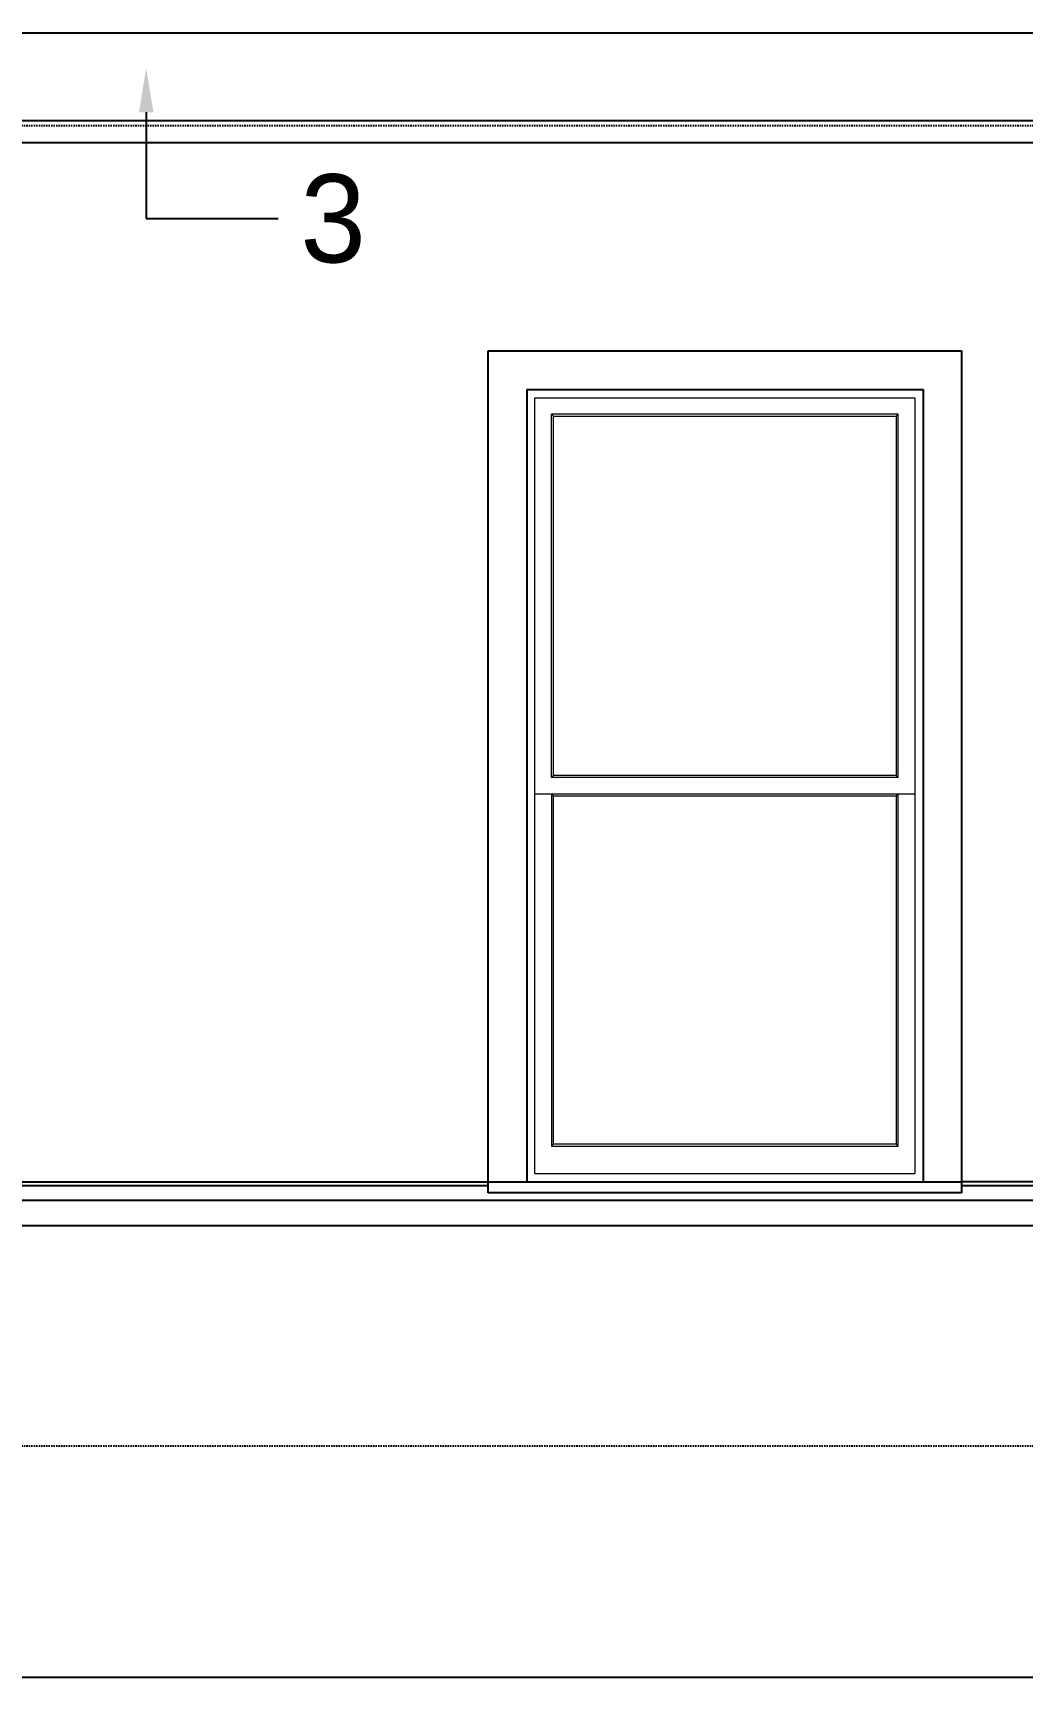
# Model space of a CAD drawing. Header units: inches. Extents: x 0 to 22102, y -19958 to 0.
# Drawn here: x 18774.7 to 18864.5, y -9815.3 to -9665.9 of the extents above; entities that cross this region are included whole.
import ezdxf
from ezdxf import colors
from ezdxf.entities.mleader import LeaderData, LeaderLine
from ezdxf.math import Vec2, Vec3

# ---------------------------------------------------------------- set-up
doc = ezdxf.new("R2010")
doc.units = ezdxf.units.IN
doc.header["$MEASUREMENT"] = 0
doc.linetypes.add('HIDDEN2', pattern=[0.1875, 0.125, -0.0625])
for name, color, linetype in [('2', 2, 'Continuous'), ('4', 4, 'Continuous'), ('6', 6, 'Continuous'), ('KEY', 3, 'Continuous'), ('ROOF', 3, 'Continuous')]:
    doc.layers.add(name, color=color, linetype=linetype)
doc.layers.add('windows', color=5, linetype='Continuous', lineweight=9)

msp = doc.modelspace()

# ---------------------------------------------------------------- linework, layer by layer
at = {"layer": '2', "linetype": 'HIDDEN2'}
for p, q in [((18551.31181, -9674.30852), (19986.51546, -9674.30852)), ((18551.31181, -9794.30852), (19986.51546, -9794.30852))]:
    msp.add_line(p, q, dxfattribs=at)
at = {"layer": '4'}
for p, q in [((19447.41373, -9673.90768), (18764.04489, -9673.90768)), ((19447.41373, -9675.90768), (18765.04489, -9675.90768)), ((18816.00465, -9771.30852), (18816.00465, -9694.80852)), ((18816.00465, -9694.80852), (18859.00465, -9694.80852)), ((18859.00465, -9694.80852), (18859.00465, -9771.30852)), ((18819.50465, -9698.30852), (18819.50465, -9770.30852)), ((18819.50465, -9698.30852), (18855.50465, -9698.30852)), ((18855.50465, -9698.30852), (18855.50465, -9770.30852)), ((18766.25465, -9770.30852), (18816.00465, -9770.30852)), ((18766.25465, -9770.64185), (18816.00465, -9770.64185)), ((18816.00465, -9770.30852), (18859.00465, -9770.30852)), ((18930.00465, -9770.30852), (18859.00465, -9770.30852)), ((18859.00465, -9770.64185), (18930.00465, -9770.64185)), ((18765.00465, -9771.97518), (19447.41373, -9771.97518)), ((18859.00465, -9771.30852), (18816.00465, -9771.30852)), ((19447.41373, -9774.30852), (18765.00465, -9774.30852))]:
    msp.add_line(p, q, dxfattribs=at)
at = {"layer": '6'}
msp.add_line((18766.50465, -9815.30852), (19390.50465, -9815.30852), dxfattribs=at)
at = {"layer": 'ROOF', "transparency": 33554687}
msp.add_line((18624.50465, -9665.90768), (19414.50465, -9665.90768), dxfattribs=at)
at = {"layer": 'windows'}
for p, q in [((18820.25465, -9769.55852), (18820.25465, -9699.05852)), ((18820.25465, -9699.05852), (18854.75465, -9699.05852)), ((18854.75465, -9699.05852), (18854.75465, -9769.55852)), ((18853.25465, -9700.55852), (18821.75465, -9700.55852)), ((18821.75465, -9733.55852), (18821.75465, -9700.55852)), ((18821.94215, -9700.74602), (18821.75465, -9700.55852)), ((18853.25465, -9700.55852), (18853.06715, -9700.74602)), ((18853.25465, -9733.55852), (18853.25465, -9700.55852)), ((18821.94215, -9700.74602), (18853.06715, -9700.74602)), ((18821.94215, -9733.37102), (18821.94215, -9700.74602)), ((18853.06715, -9700.74602), (18853.06715, -9733.37102)), ((18821.94215, -9733.37102), (18821.75465, -9733.55852)), ((18853.06715, -9733.37102), (18821.94215, -9733.37102)), ((18853.25465, -9733.55852), (18853.06715, -9733.37102)), ((18853.25465, -9733.55852), (18821.75465, -9733.55852)), ((18820.25465, -9735.05852), (18854.75465, -9735.05852)), ((18821.75465, -9735.05852), (18821.75465, -9767.05852)), ((18821.75465, -9735.05852), (18821.94215, -9735.24602)), ((18821.94215, -9766.87102), (18821.94215, -9735.24602)), ((18821.94215, -9735.24602), (18853.06715, -9735.24602)), ((18853.25465, -9735.05852), (18853.06715, -9735.24602)), ((18853.06715, -9735.24602), (18853.06715, -9766.87102)), ((18853.25465, -9767.05852), (18853.25465, -9735.05852)), ((18821.94215, -9766.87102), (18821.75465, -9767.05852)), ((18821.75465, -9767.05852), (18853.25465, -9767.05852)), ((18853.06715, -9766.87102), (18821.94215, -9766.87102)), ((18853.06715, -9766.87102), (18853.25465, -9767.05852)), ((18820.25465, -9769.55852), (18854.75465, -9769.55852))]:
    msp.add_line(p, q, dxfattribs=at)

# ---------------------------------------------------------------- leaders
at = {"layer": 'KEY'}
ml = msp.add_multileader_mtext('Standard', dxfattribs=at)
ml.set_content('{\\Ftxt|c129;3}', color=256)
ml.set_leader_properties()
ml.build(insert=Vec2(0, 0))
ml.multileader.update_dxf_attribs({"has_text_frame": 1, "text_left_attachment_type": 2, "text_right_attachment_type": 2, "dogleg_length": 12})
ctx = ml.context
ctx.base_point, ctx.char_height, ctx.plane_origin = Vec3(18796.95121, -9682.75994), 8, Vec3(18784.95121, -9694.97933)
ctx.left_attachment, ctx.right_attachment = 2, 2
notes = []
notes.append((ctx, [(0, (1, 1, 0), (18784.95121, -9682.75994), (1, 0), 12, [(0, [(18784.95121, -9669.11169)], 0, [])])]))
ctx.mtext.insert, ctx.mtext.flow_direction = Vec3(18798.95121, -9678.75994), 5
for ctx, leaders in notes:
    for number, flags, end, landing, length, lines in leaders:
        leader = LeaderData()
        leader.index, (leader.has_last_leader_line, leader.has_dogleg_vector, leader.attachment_direction) = number, flags
        leader.last_leader_point, leader.dogleg_vector, leader.dogleg_length = Vec3(end), Vec3(landing), length
        for number, points, colour, breaks in lines:
            line = LeaderLine()
            line.index, line.vertices, line.color, line.breaks = number, Vec3.list(points), colors.encode_raw_color(colour), breaks
            leader.lines.append(line)
        ctx.leaders.append(leader)

doc.saveas('drawing.dxf')
